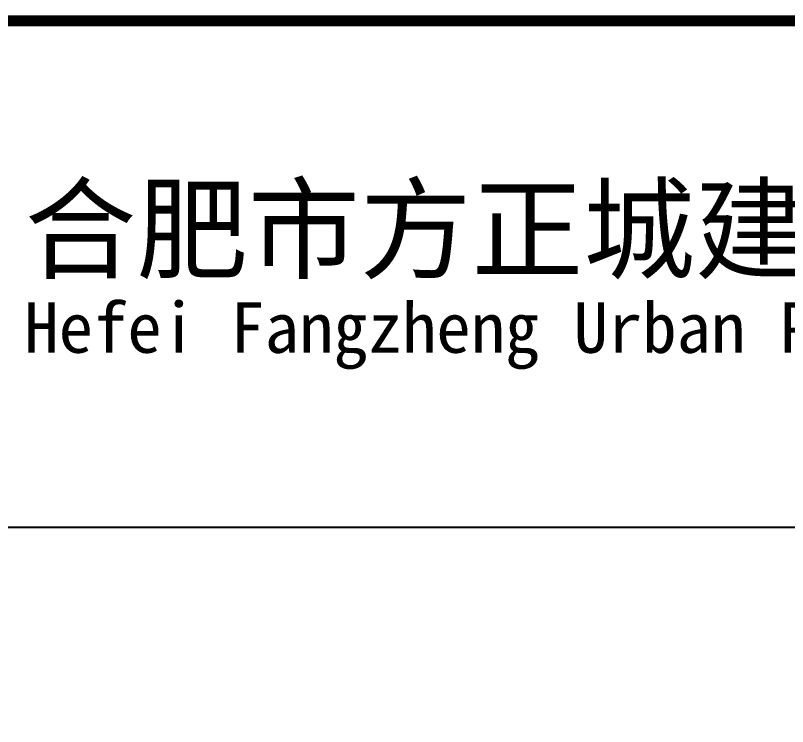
# Model space of a CAD drawing. Extents: x -2746917 to -971774, y -3334247 to -3250358.
# Drawn here: x -2598609 to -2591422, y -3282051 to -3275432 of the extents above; entities that cross this region are included whole.
import ezdxf

# ---------------------------------------------------------------- set-up
doc = ezdxf.new("R2010")
doc.units = 0
doc.header["$LTSCALE"] = 1000
doc.header["$MEASUREMENT"] = 0
doc.layers.get('0').update_dxf_attribs({"linetype": 'CONTINUOUS'})
doc.layers.add('PUB_TEXT', color=7, linetype='CONTINUOUS')
doc.styles.add('-黑体', font='simhei.ttf')

msp = doc.modelspace()

# ---------------------------------------------------------------- linework, layer by layer
for p, q in [((-2603457.99, -3275482.46), (-2551928.17, -3275482.46)), ((-2603457.99, -3280196.52), (-2551928.17, -3280196.52))]:
    msp.add_line(p, q)
at = {"color": 4, "const_width": 100}
msp.add_lwpolyline([(-2603457.99, -3275482.46), (-2551928.17, -3275482.46), (-2551928.17, -3334196.52), (-2603457.99, -3334196.52), (-2603457.99, -3275482.46)], dxfattribs=at)

# ---------------------------------------------------------------- texts
at = {"layer": 'PUB_TEXT', "style": '-黑体'}
for s, height, p in [('合肥市方正城建规划设计有限公司', 762.5168, (-2598524.15, -3277803.4)), ('Hefei Fangzheng Urban Planning And Design Co.,Ltd', 469.7103, (-2598525.39, -3278572.51))]:
    msp.add_text(s, height=height, dxfattribs=at).set_placement(p)

doc.saveas('drawing.dxf')
